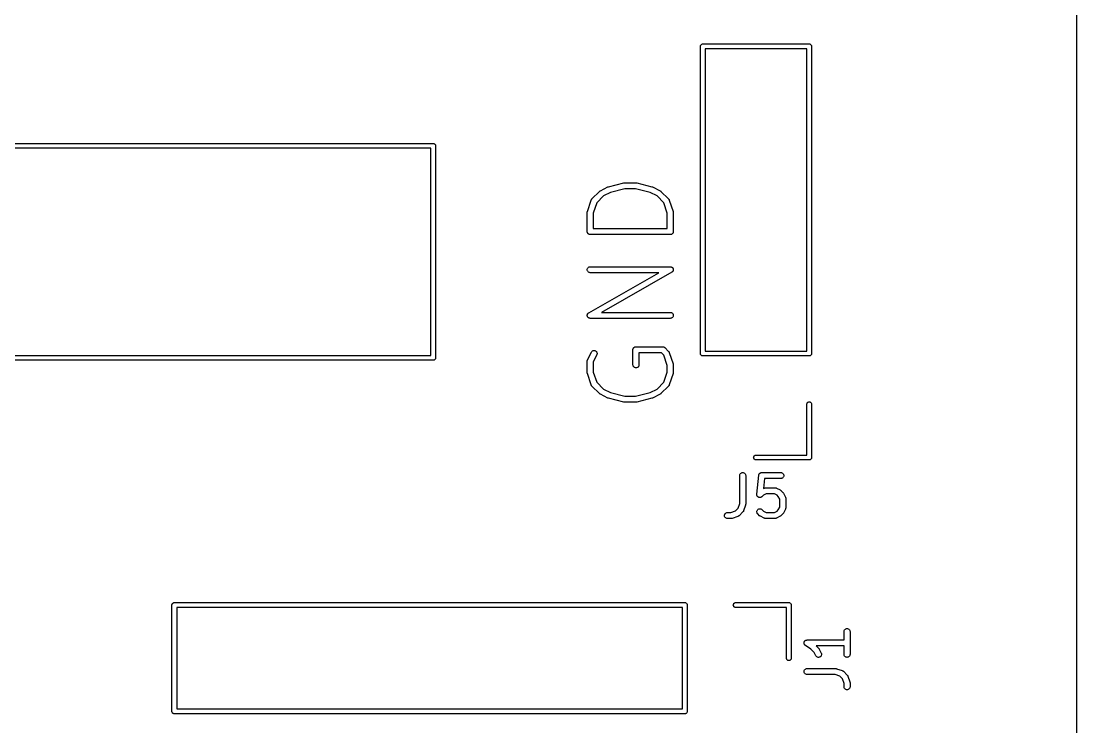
# Model space of a CAD drawing. Extents: x 81 to 160, y -176 to -60.
# Drawn here: x 120.57 to 146.96, y -160.47 to -142.82 of the extents above; entities that cross this region are included whole.
import ezdxf

# ---------------------------------------------------------------- set-up
doc = ezdxf.new("R2010")
doc.units = 0
doc.header["$MEASUREMENT"] = 0
doc.layers.add('BLACK', color=7, linetype='CONTINUOUS')

msp = doc.modelspace()

# ---------------------------------------------------------------- linework, layer by layer
at = {"layer": 'BLACK', "linetype": 'CONTINUOUS'}
for p, q in [((146.957, -175.472), (146.957, -73.9985)), ((137.548, -143.45), (137.549, -143.438)), ((137.548, -143.453), (137.548, -143.45)), ((137.548, -151.127), (137.548, -143.453)), ((137.549, -143.438), (137.552, -143.427)), ((137.552, -143.427), (137.558, -143.417)), ((137.558, -143.417), (137.565, -143.407)), ((137.565, -143.407), (137.575, -143.4)), ((137.575, -143.4), (137.585, -143.394)), ((137.585, -143.394), (137.596, -143.391)), ((137.596, -143.391), (137.605, -143.39)), ((137.605, -143.39), (137.605, -143.39)), ((137.605, -143.39), (137.608, -143.39)), ((137.608, -143.39), (137.611, -143.39)), ((137.611, -143.39), (140.265, -143.39)), ((137.668, -143.51), (137.668, -151.07)), ((140.208, -143.51), (137.668, -143.51)), ((140.208, -151.07), (140.208, -143.51)), ((140.265, -143.39), (140.268, -143.39)), ((140.268, -143.39), (140.271, -143.39)), ((140.271, -143.39), (140.28, -143.391)), ((140.28, -143.391), (140.291, -143.394)), ((140.291, -143.394), (140.301, -143.4)), ((140.301, -143.4), (140.311, -143.407)), ((140.311, -143.407), (140.318, -143.417)), ((140.318, -143.417), (140.324, -143.427)), ((140.324, -143.427), (140.327, -143.438)), ((140.327, -143.438), (140.328, -143.45)), ((140.328, -143.45), (140.328, -143.453)), ((140.328, -143.453), (140.328, -151.127)), ((110.433, -145.88), (130.867, -145.88)), ((130.867, -145.88), (130.87, -145.88)), ((130.87, -145.88), (130.873, -145.88)), ((130.873, -145.88), (130.882, -145.881)), ((130.882, -145.881), (130.893, -145.884)), ((130.893, -145.884), (130.903, -145.89)), ((130.903, -145.89), (130.913, -145.897)), ((130.913, -145.897), (130.92, -145.907)), ((130.92, -145.907), (130.926, -145.917)), ((130.81, -146), (110.49, -146)), ((130.81, -151.18), (130.81, -146)), ((130.926, -145.917), (130.929, -145.928)), ((130.929, -145.928), (130.93, -145.94)), ((130.93, -145.94), (130.93, -145.943)), ((130.93, -145.943), (130.93, -151.237)), ((135.047, -147.063), (135.237, -146.967)), ((135.237, -146.967), (135.238, -146.967)), ((135.238, -146.967), (135.239, -146.967)), ((135.239, -146.967), (135.246, -146.964)), ((135.239, -146.967), (135.239, -146.967)), ((135.246, -146.964), (135.252, -146.962)), ((135.252, -146.962), (135.252, -146.962)), ((135.252, -146.962), (135.253, -146.962)), ((135.253, -146.962), (135.634, -146.867)), ((135.634, -146.867), (135.635, -146.866)), ((135.635, -146.866), (135.636, -146.866)), ((135.636, -146.866), (135.637, -146.866)), ((135.637, -146.866), (135.643, -146.865)), ((135.643, -146.865), (135.649, -146.864)), ((135.649, -146.864), (135.651, -146.864)), ((135.651, -146.864), (135.652, -146.864)), ((135.652, -146.864), (135.938, -146.864)), ((135.938, -146.864), (135.939, -146.864)), ((135.939, -146.864), (135.94, -146.864)), ((135.94, -146.864), (135.941, -146.864)), ((135.941, -146.864), (135.947, -146.865)), ((135.947, -146.865), (135.953, -146.866)), ((135.953, -146.866), (135.954, -146.866)), ((135.954, -146.866), (135.956, -146.867)), ((135.956, -146.867), (136.337, -146.962)), ((136.337, -146.962), (136.338, -146.962)), ((136.338, -146.962), (136.338, -146.962)), ((136.338, -146.962), (136.338, -146.962)), ((136.338, -146.962), (136.345, -146.965)), ((136.345, -146.965), (136.351, -146.967)), ((136.351, -146.967), (136.352, -146.967)), ((136.352, -146.967), (136.352, -146.967)), ((136.352, -146.967), (136.543, -147.063)), ((134.837, -147.267), (135.027, -147.077)), ((135.125, -147.191), (134.956, -147.361)), ((135.027, -147.077), (135.028, -147.076)), ((135.028, -147.076), (135.031, -147.073)), ((135.031, -147.073), (135.035, -147.071)), ((135.035, -147.071), (135.037, -147.069)), ((135.037, -147.069), (135.04, -147.067)), ((135.04, -147.067), (135.043, -147.065)), ((135.043, -147.065), (135.047, -147.063)), ((135.297, -147.105), (135.125, -147.191)), ((135.661, -147.014), (135.297, -147.105)), ((135.928, -147.014), (135.661, -147.014)), ((136.292, -147.105), (135.928, -147.014)), ((136.465, -147.191), (136.292, -147.105)), ((136.634, -147.361), (136.465, -147.191)), ((136.543, -147.063), (136.544, -147.063)), ((136.544, -147.063), (136.547, -147.065)), ((136.547, -147.065), (136.551, -147.067)), ((136.551, -147.067), (136.553, -147.069)), ((136.553, -147.069), (136.556, -147.071)), ((136.556, -147.071), (136.559, -147.074)), ((136.559, -147.074), (136.562, -147.077)), ((136.562, -147.077), (136.753, -147.267)), ((134.724, -147.582), (134.819, -147.297)), ((134.819, -147.296), (134.82, -147.294)), ((134.819, -147.297), (134.819, -147.296)), ((134.82, -147.294), (134.821, -147.291)), ((134.821, -147.291), (134.823, -147.287)), ((134.823, -147.287), (134.825, -147.282)), ((134.825, -147.282), (134.827, -147.281)), ((134.827, -147.281), (134.828, -147.279)), ((134.828, -147.279), (134.831, -147.275)), ((134.831, -147.275), (134.834, -147.27)), ((134.834, -147.27), (134.836, -147.269)), ((134.836, -147.269), (134.837, -147.267)), ((134.956, -147.361), (134.87, -147.618)), ((136.72, -147.618), (136.634, -147.361)), ((136.753, -147.267), (136.753, -147.268)), ((136.753, -147.268), (136.755, -147.27)), ((136.755, -147.27), (136.756, -147.271)), ((136.756, -147.271), (136.759, -147.275)), ((136.759, -147.275), (136.762, -147.279)), ((136.762, -147.279), (136.763, -147.281)), ((136.763, -147.281), (136.765, -147.283)), ((136.765, -147.283), (136.767, -147.288)), ((136.767, -147.288), (136.769, -147.292)), ((136.769, -147.292), (136.77, -147.295)), ((136.77, -147.295), (136.771, -147.297)), ((136.771, -147.297), (136.866, -147.582)), ((134.72, -147.597), (134.721, -147.594)), ((134.72, -147.601), (134.72, -147.597)), ((134.72, -147.605), (134.72, -147.601)), ((134.72, -147.606), (134.72, -147.605)), ((134.72, -148.082), (134.72, -147.606)), ((134.721, -147.59), (134.723, -147.586)), ((134.721, -147.594), (134.721, -147.59)), ((134.723, -147.586), (134.724, -147.582)), ((134.87, -147.618), (134.87, -148.007)), ((136.72, -148.007), (136.72, -147.618)), ((136.866, -147.582), (136.866, -147.583)), ((136.866, -147.583), (136.867, -147.587)), ((136.867, -147.587), (136.868, -147.591)), ((136.868, -147.591), (136.869, -147.595)), ((136.869, -147.595), (136.869, -147.598)), ((136.869, -147.598), (136.869, -147.602)), ((136.869, -147.602), (136.87, -147.606)), ((136.87, -147.606), (136.87, -148.082)), ((134.87, -148.007), (136.72, -148.007)), ((134.72, -148.089), (134.72, -148.082)), ((134.721, -148.096), (134.72, -148.089)), ((134.721, -148.097), (134.721, -148.096)), ((134.721, -148.096), (134.721, -148.096)), ((134.723, -148.104), (134.721, -148.097)), ((134.725, -148.11), (134.723, -148.104)), ((134.725, -148.111), (134.725, -148.11)), ((134.729, -148.117), (134.725, -148.111)), ((134.725, -148.111), (134.725, -148.111)), ((134.732, -148.123), (134.729, -148.117)), ((134.732, -148.124), (134.732, -148.123)), ((134.732, -148.123), (134.732, -148.123)), ((134.737, -148.129), (134.732, -148.124)), ((134.741, -148.135), (134.737, -148.129)), ((134.742, -148.135), (134.741, -148.135)), ((134.741, -148.135), (134.741, -148.135)), ((134.747, -148.14), (134.742, -148.135)), ((134.752, -148.144), (134.747, -148.14)), ((134.753, -148.144), (134.752, -148.144)), ((134.759, -148.148), (134.753, -148.144)), ((134.753, -148.144), (134.753, -148.144)), ((134.765, -148.151), (134.759, -148.148)), ((134.766, -148.151), (134.765, -148.151)), ((134.765, -148.151), (134.765, -148.151)), ((134.772, -148.153), (134.766, -148.151)), ((134.779, -148.156), (134.772, -148.153)), ((134.78, -148.156), (134.779, -148.156)), ((134.779, -148.156), (134.779, -148.156)), ((134.787, -148.156), (134.78, -148.156)), ((134.794, -148.157), (134.787, -148.156)), ((134.795, -148.157), (134.794, -148.157)), ((134.794, -148.157), (134.794, -148.157)), ((134.794, -148.157), (134.794, -148.157)), ((134.794, -148.157), (134.794, -148.157)), ((136.795, -148.157), (134.795, -148.157)), ((136.802, -148.157), (136.795, -148.157)), ((136.809, -148.156), (136.802, -148.157)), ((136.816, -148.154), (136.809, -148.156)), ((136.809, -148.156), (136.809, -148.156)), ((136.809, -148.156), (136.809, -148.156)), ((136.823, -148.152), (136.816, -148.154)), ((136.83, -148.148), (136.823, -148.152)), ((136.823, -148.152), (136.823, -148.152)), ((136.823, -148.152), (136.823, -148.152)), ((136.836, -148.145), (136.83, -148.148)), ((136.842, -148.14), (136.836, -148.145)), ((136.836, -148.145), (136.836, -148.145)), ((136.836, -148.145), (136.836, -148.145)), ((136.847, -148.136), (136.842, -148.14)), ((136.848, -148.135), (136.847, -148.136)), ((136.847, -148.136), (136.847, -148.136)), ((136.852, -148.13), (136.848, -148.135)), ((136.857, -148.125), (136.852, -148.13)), ((136.86, -148.118), (136.857, -148.124)), ((136.857, -148.124), (136.857, -148.124)), ((136.857, -148.124), (136.857, -148.125)), ((136.864, -148.112), (136.86, -148.118)), ((136.866, -148.104), (136.864, -148.111)), ((136.864, -148.111), (136.864, -148.111)), ((136.864, -148.111), (136.864, -148.112)), ((136.868, -148.098), (136.866, -148.104)), ((136.869, -148.09), (136.868, -148.097)), ((136.868, -148.097), (136.868, -148.098)), ((136.868, -148.098), (136.868, -148.098)), ((136.87, -148.083), (136.869, -148.09)), ((136.87, -148.082), (136.87, -148.083)), ((136.87, -148.083), (136.87, -148.083)), ((136.87, -148.083), (136.87, -148.083)), ((136.87, -148.083), (136.87, -148.083)), ((134.72, -149.034), (134.721, -149.019)), ((134.721, -149.049), (134.72, -149.034)), ((134.721, -149.019), (134.726, -149.006)), ((134.725, -149.063), (134.721, -149.049)), ((134.732, -149.076), (134.725, -149.063)), ((134.726, -149.006), (134.733, -148.993)), ((134.741, -149.087), (134.732, -149.076)), ((134.733, -148.993), (134.742, -148.981)), ((134.742, -148.981), (134.753, -148.972)), ((134.753, -148.972), (134.766, -148.965)), ((134.766, -148.965), (134.78, -148.961)), ((134.78, -148.961), (134.795, -148.96)), ((134.795, -148.96), (136.795, -148.96)), ((136.795, -148.96), (136.796, -148.96)), ((136.796, -148.96), (136.798, -148.96)), ((136.798, -148.96), (136.801, -148.96)), ((136.801, -148.96), (136.806, -148.961)), ((136.806, -148.961), (136.81, -148.961)), ((136.81, -148.961), (136.813, -148.962)), ((136.813, -148.962), (136.815, -148.962)), ((136.815, -148.962), (136.82, -148.964)), ((136.82, -148.964), (136.824, -148.966)), ((136.824, -148.966), (136.827, -148.967)), ((136.827, -148.967), (136.829, -148.968)), ((136.829, -148.968), (136.833, -148.97)), ((136.833, -148.97), (136.837, -148.973)), ((136.837, -148.973), (136.839, -148.974)), ((136.839, -148.974), (136.841, -148.976)), ((136.841, -148.976), (136.845, -148.979)), ((136.845, -148.979), (136.848, -148.982)), ((136.848, -148.982), (136.85, -148.984)), ((136.85, -148.984), (136.852, -148.986)), ((136.854, -149.081), (136.851, -149.084)), ((136.852, -148.986), (136.855, -148.99)), ((136.855, -149.078), (136.854, -149.081)), ((136.855, -148.99), (136.858, -148.994)), ((136.857, -149.077), (136.855, -149.078)), ((136.859, -149.072), (136.857, -149.077)), ((136.858, -148.994), (136.859, -148.996)), ((136.859, -148.996), (136.86, -148.998)), ((136.862, -149.068), (136.859, -149.072)), ((136.86, -148.998), (136.862, -149.002)), ((136.862, -149.002), (136.864, -149.006)), ((136.863, -149.066), (136.862, -149.068)), ((136.864, -149.064), (136.863, -149.066)), ((136.864, -149.006), (136.865, -149.009)), ((136.865, -149.059), (136.864, -149.064)), ((136.865, -149.009), (136.866, -149.011)), ((136.867, -149.055), (136.865, -149.059)), ((136.866, -149.011), (136.867, -149.016)), ((136.867, -149.016), (136.868, -149.021)), ((136.868, -149.05), (136.867, -149.052)), ((136.867, -149.052), (136.867, -149.055)), ((136.868, -149.021), (136.869, -149.023)), ((136.869, -149.045), (136.868, -149.05)), ((136.869, -149.023), (136.869, -149.026)), ((136.869, -149.026), (136.869, -149.03)), ((136.869, -149.03), (136.87, -149.035)), ((136.87, -149.035), (136.869, -149.038)), ((136.869, -149.038), (136.87, -149.04)), ((136.87, -149.04), (136.869, -149.045)), ((134.752, -149.096), (134.741, -149.087)), ((134.765, -149.104), (134.752, -149.096)), ((134.758, -150.112), (136.512, -149.11)), ((134.779, -149.108), (134.765, -149.104)), ((134.794, -149.11), (134.779, -149.108)), ((134.795, -149.11), (134.794, -149.11)), ((136.512, -149.11), (134.795, -149.11)), ((136.832, -149.1), (135.077, -150.102)), ((136.834, -149.098), (136.832, -149.1)), ((136.836, -149.097), (136.834, -149.098)), ((136.84, -149.094), (136.836, -149.097)), ((136.844, -149.091), (136.84, -149.094)), ((136.846, -149.089), (136.844, -149.091)), ((136.848, -149.088), (136.846, -149.089)), ((136.851, -149.084), (136.848, -149.088)), ((134.73, -150.14), (134.733, -150.135)), ((134.733, -150.135), (134.734, -150.134)), ((134.734, -150.134), (134.736, -150.131)), ((134.736, -150.131), (134.739, -150.128)), ((134.739, -150.128), (134.742, -150.124)), ((134.742, -150.124), (134.744, -150.123)), ((134.744, -150.123), (134.746, -150.121)), ((134.746, -150.121), (134.75, -150.118)), ((134.75, -150.118), (134.753, -150.115)), ((134.753, -150.115), (134.755, -150.114)), ((134.755, -150.114), (134.758, -150.112)), ((135.077, -150.102), (136.795, -150.102)), ((136.795, -150.102), (136.796, -150.102)), ((136.796, -150.102), (136.81, -150.104)), ((136.81, -150.104), (136.824, -150.108)), ((136.824, -150.108), (136.837, -150.116)), ((136.837, -150.116), (136.848, -150.125)), ((136.848, -150.125), (136.858, -150.136)), ((136.858, -150.136), (136.864, -150.149)), ((134.72, -150.172), (134.721, -150.167)), ((134.72, -150.174), (134.72, -150.172)), ((134.72, -150.177), (134.72, -150.174)), ((134.72, -150.182), (134.72, -150.177)), ((134.72, -150.186), (134.72, -150.182)), ((134.721, -150.189), (134.72, -150.186)), ((134.721, -150.162), (134.722, -150.16)), ((134.721, -150.167), (134.721, -150.162)), ((134.721, -150.191), (134.721, -150.189)), ((134.722, -150.196), (134.721, -150.191)), ((134.722, -150.157), (134.724, -150.153)), ((134.722, -150.16), (134.722, -150.157)), ((134.723, -150.201), (134.722, -150.196)), ((134.725, -150.203), (134.723, -150.201)), ((134.724, -150.153), (134.726, -150.148)), ((134.725, -150.206), (134.725, -150.203)), ((134.727, -150.21), (134.725, -150.206)), ((134.726, -150.148), (134.727, -150.146)), ((134.727, -150.146), (134.728, -150.144)), ((134.729, -150.214), (134.727, -150.21)), ((134.728, -150.144), (134.73, -150.14)), ((134.731, -150.216), (134.729, -150.214)), ((134.732, -150.218), (134.731, -150.216)), ((134.735, -150.222), (134.732, -150.218)), ((134.738, -150.226), (134.735, -150.222)), ((134.74, -150.228), (134.738, -150.226)), ((134.741, -150.23), (134.74, -150.228)), ((134.745, -150.233), (134.741, -150.23)), ((134.748, -150.236), (134.745, -150.233)), ((134.75, -150.238), (134.748, -150.236)), ((134.752, -150.239), (134.75, -150.238)), ((134.757, -150.242), (134.752, -150.239)), ((134.761, -150.244), (134.757, -150.242)), ((134.763, -150.245), (134.761, -150.244)), ((134.765, -150.246), (134.763, -150.245)), ((134.77, -150.248), (134.765, -150.246)), ((134.774, -150.25), (134.77, -150.248)), ((134.777, -150.25), (134.774, -150.25)), ((134.779, -150.251), (134.777, -150.25)), ((134.784, -150.251), (134.779, -150.251)), ((134.789, -150.252), (134.784, -150.251)), ((134.791, -150.252), (134.789, -150.252)), ((134.794, -150.252), (134.791, -150.252)), ((134.795, -150.252), (134.794, -150.252)), ((136.795, -150.252), (134.795, -150.252)), ((136.809, -150.251), (136.795, -150.252)), ((136.823, -150.247), (136.809, -150.251)), ((136.836, -150.24), (136.823, -150.247)), ((136.848, -150.231), (136.836, -150.24)), ((136.857, -150.219), (136.848, -150.231)), ((136.864, -150.206), (136.857, -150.219)), ((136.864, -150.149), (136.868, -150.163)), ((136.868, -150.193), (136.864, -150.206)), ((136.868, -150.163), (136.87, -150.178)), ((136.87, -150.178), (136.868, -150.193)), ((110.49, -151.18), (130.81, -151.18)), ((134.728, -151.287), (134.823, -151.096)), ((134.823, -151.095), (134.831, -151.083)), ((134.823, -151.096), (134.823, -151.095)), ((134.831, -151.083), (134.842, -151.073)), ((134.842, -151.073), (134.854, -151.064)), ((134.854, -151.064), (134.867, -151.058)), ((134.867, -151.058), (134.881, -151.055)), ((134.957, -151.163), (134.87, -151.338)), ((134.881, -151.055), (134.896, -151.055)), ((134.896, -151.055), (134.91, -151.058)), ((134.91, -151.058), (134.924, -151.063)), ((134.924, -151.063), (134.936, -151.071)), ((134.936, -151.071), (134.947, -151.081)), ((134.947, -151.081), (134.955, -151.093)), ((134.955, -151.093), (134.961, -151.106)), ((134.962, -151.15), (134.957, -151.163)), ((134.961, -151.106), (134.964, -151.121)), ((134.965, -151.135), (134.962, -151.15)), ((134.964, -151.121), (134.965, -151.135)), ((135.863, -151.026), (135.864, -151.019)), ((135.863, -151.034), (135.863, -151.026)), ((135.863, -151.035), (135.863, -151.034)), ((135.863, -151.034), (135.863, -151.034)), ((135.863, -151.034), (135.863, -151.034)), ((135.863, -151.034), (135.863, -151.034)), ((135.863, -151.416), (135.863, -151.035)), ((135.864, -151.019), (135.866, -151.012)), ((135.864, -151.019), (135.864, -151.019)), ((135.864, -151.019), (135.864, -151.019)), ((135.866, -151.012), (135.868, -151.006)), ((135.868, -151.006), (135.869, -151.005)), ((135.869, -151.005), (135.872, -150.999)), ((135.869, -151.005), (135.869, -151.005)), ((135.872, -150.999), (135.875, -150.993)), ((135.875, -150.993), (135.876, -150.992)), ((135.876, -150.992), (135.88, -150.987)), ((135.876, -150.992), (135.876, -150.992)), ((135.88, -150.987), (135.885, -150.981)), ((135.885, -150.981), (135.891, -150.977)), ((135.885, -150.981), (135.885, -150.981)), ((135.885, -150.981), (135.885, -150.981)), ((135.891, -150.977), (135.896, -150.972)), ((135.896, -150.972), (135.896, -150.972)), ((135.896, -150.972), (135.897, -150.972)), ((135.897, -150.972), (135.903, -150.969)), ((135.903, -150.969), (135.909, -150.965)), ((135.909, -150.965), (135.909, -150.965)), ((135.909, -150.965), (135.91, -150.965)), ((135.91, -150.965), (135.916, -150.963)), ((135.916, -150.963), (135.923, -150.961)), ((135.923, -150.961), (135.923, -150.961)), ((135.923, -150.961), (135.924, -150.961)), ((135.924, -150.961), (135.931, -150.96)), ((135.931, -150.96), (135.938, -150.96)), ((135.938, -150.96), (136.604, -150.96)), ((136.573, -151.11), (136.013, -151.11)), ((136.013, -151.11), (136.013, -151.416)), ((136.634, -151.17), (136.573, -151.11)), ((136.604, -150.96), (136.605, -150.96)), ((136.605, -150.96), (136.605, -150.96)), ((136.605, -150.96), (136.605, -150.96)), ((136.605, -150.96), (136.605, -150.96)), ((136.605, -150.96), (136.612, -150.96)), ((136.612, -150.96), (136.619, -150.961)), ((136.619, -150.961), (136.619, -150.961)), ((136.619, -150.961), (136.62, -150.961)), ((136.62, -150.961), (136.626, -150.963)), ((136.626, -150.963), (136.633, -150.965)), ((136.633, -150.965), (136.633, -150.966)), ((136.633, -150.966), (136.634, -150.966)), ((136.634, -150.966), (136.64, -150.969)), ((136.72, -151.428), (136.634, -151.17)), ((136.64, -150.969), (136.646, -150.972)), ((136.646, -150.972), (136.646, -150.972)), ((136.646, -150.972), (136.647, -150.973)), ((136.647, -150.973), (136.652, -150.977)), ((136.652, -150.977), (136.657, -150.982)), ((136.657, -150.982), (136.753, -151.077)), ((136.753, -151.077), (136.753, -151.078)), ((136.753, -151.078), (136.755, -151.079)), ((136.755, -151.079), (136.756, -151.081)), ((136.756, -151.081), (136.759, -151.085)), ((136.759, -151.085), (136.762, -151.089)), ((136.762, -151.089), (136.763, -151.091)), ((136.763, -151.091), (136.765, -151.093)), ((136.765, -151.093), (136.767, -151.097)), ((136.767, -151.097), (136.769, -151.102)), ((136.769, -151.102), (136.77, -151.104)), ((136.77, -151.104), (136.771, -151.106)), ((136.771, -151.106), (136.866, -151.392)), ((137.548, -151.13), (137.548, -151.127)), ((137.549, -151.142), (137.548, -151.13)), ((137.552, -151.153), (137.549, -151.142)), ((137.553, -151.154), (137.552, -151.153)), ((137.558, -151.163), (137.553, -151.154)), ((137.565, -151.173), (137.558, -151.163)), ((137.575, -151.18), (137.565, -151.173)), ((137.585, -151.186), (137.575, -151.18)), ((137.596, -151.189), (137.585, -151.186)), ((137.608, -151.19), (137.596, -151.189)), ((137.611, -151.19), (137.608, -151.19)), ((140.265, -151.19), (137.611, -151.19)), ((137.668, -151.07), (140.208, -151.07)), ((140.268, -151.19), (140.265, -151.19)), ((140.271, -151.19), (140.268, -151.19)), ((140.28, -151.189), (140.271, -151.19)), ((140.271, -151.19), (140.271, -151.19)), ((140.291, -151.186), (140.28, -151.189)), ((140.301, -151.18), (140.291, -151.186)), ((140.311, -151.173), (140.301, -151.18)), ((140.318, -151.163), (140.311, -151.173)), ((140.324, -151.153), (140.318, -151.163)), ((140.327, -151.142), (140.324, -151.153)), ((140.328, -151.13), (140.327, -151.142)), ((140.328, -151.127), (140.328, -151.13)), ((130.867, -151.3), (110.433, -151.3)), ((130.87, -151.3), (130.867, -151.3)), ((130.873, -151.3), (130.87, -151.3)), ((130.882, -151.299), (130.873, -151.3)), ((130.873, -151.3), (130.873, -151.3)), ((130.893, -151.296), (130.882, -151.299)), ((130.903, -151.29), (130.893, -151.296)), ((130.913, -151.283), (130.903, -151.29)), ((130.92, -151.273), (130.913, -151.283)), ((130.926, -151.263), (130.92, -151.273)), ((130.929, -151.252), (130.926, -151.263)), ((130.93, -151.247), (130.929, -151.252)), ((130.93, -151.237), (130.93, -151.24)), ((130.93, -151.24), (130.93, -151.243)), ((130.93, -151.243), (130.93, -151.243)), ((130.93, -151.243), (130.93, -151.247)), ((134.72, -151.315), (134.721, -151.31)), ((134.72, -151.317), (134.72, -151.315)), ((134.72, -151.319), (134.72, -151.317)), ((134.72, -151.32), (134.72, -151.319)), ((134.72, -151.606), (134.72, -151.32)), ((134.721, -151.305), (134.722, -151.303)), ((134.721, -151.31), (134.721, -151.305)), ((134.722, -151.3), (134.724, -151.296)), ((134.722, -151.303), (134.722, -151.3)), ((134.724, -151.296), (134.726, -151.291)), ((134.726, -151.291), (134.727, -151.289)), ((134.727, -151.289), (134.728, -151.287)), ((134.87, -151.338), (134.87, -151.594)), ((135.864, -151.43), (135.863, -151.416)), ((135.868, -151.444), (135.864, -151.43)), ((135.875, -151.457), (135.868, -151.444)), ((135.884, -151.468), (135.875, -151.457)), ((136.007, -151.445), (136, -151.458)), ((136.011, -151.431), (136.007, -151.445)), ((136.013, -151.417), (136.011, -151.431)), ((136.013, -151.416), (136.013, -151.417)), ((136.72, -151.594), (136.72, -151.428)), ((136.866, -151.392), (136.866, -151.393)), ((136.866, -151.393), (136.867, -151.397)), ((136.867, -151.397), (136.868, -151.401)), ((136.868, -151.401), (136.869, -151.404)), ((136.869, -151.404), (136.869, -151.407)), ((136.869, -151.407), (136.869, -151.411)), ((136.869, -151.411), (136.87, -151.416)), ((136.87, -151.416), (136.87, -151.606)), ((134.72, -151.61), (134.72, -151.606)), ((134.72, -151.614), (134.72, -151.61)), ((134.721, -151.617), (134.72, -151.614)), ((134.721, -151.621), (134.721, -151.617)), ((134.722, -151.625), (134.721, -151.621)), ((134.723, -151.629), (134.722, -151.625)), ((134.724, -151.63), (134.723, -151.629)), ((134.819, -151.915), (134.724, -151.63)), ((134.87, -151.594), (134.956, -151.851)), ((135.896, -151.478), (135.884, -151.468)), ((135.909, -151.485), (135.896, -151.478)), ((135.923, -151.489), (135.909, -151.485)), ((135.937, -151.491), (135.923, -151.489)), ((135.952, -151.489), (135.937, -151.491)), ((135.966, -151.485), (135.952, -151.489)), ((135.979, -151.478), (135.966, -151.485)), ((135.99, -151.469), (135.979, -151.478)), ((136, -151.458), (135.99, -151.469)), ((136.634, -151.851), (136.72, -151.594)), ((136.866, -151.63), (136.771, -151.915)), ((136.867, -151.626), (136.866, -151.63)), ((136.868, -151.622), (136.867, -151.626)), ((136.869, -151.615), (136.868, -151.618)), ((136.868, -151.618), (136.868, -151.622)), ((136.87, -151.607), (136.869, -151.611)), ((136.869, -151.611), (136.869, -151.615)), ((136.87, -151.606), (136.87, -151.607)), ((134.82, -151.917), (134.819, -151.915)), ((134.82, -151.92), (134.82, -151.917)), ((134.823, -151.924), (134.82, -151.92)), ((134.825, -151.929), (134.823, -151.924)), ((134.826, -151.931), (134.825, -151.929)), ((134.827, -151.933), (134.826, -151.931)), ((134.83, -151.937), (134.827, -151.933)), ((134.833, -151.941), (134.83, -151.937)), ((134.835, -151.942), (134.833, -151.941)), ((134.836, -151.944), (134.835, -151.942)), ((134.837, -151.945), (134.836, -151.944)), ((135.027, -152.135), (134.837, -151.945)), ((134.956, -151.851), (135.125, -152.021)), ((136.465, -152.021), (136.634, -151.851)), ((136.753, -151.945), (136.562, -152.135)), ((136.754, -151.943), (136.753, -151.945)), ((136.756, -151.942), (136.754, -151.943)), ((136.759, -151.937), (136.756, -151.942)), ((136.762, -151.933), (136.759, -151.937)), ((136.763, -151.931), (136.762, -151.933)), ((136.764, -151.93), (136.763, -151.931)), ((136.766, -151.925), (136.764, -151.93)), ((136.769, -151.921), (136.766, -151.925)), ((136.77, -151.916), (136.769, -151.918)), ((136.769, -151.918), (136.769, -151.921)), ((136.771, -151.915), (136.77, -151.916)), ((135.031, -152.138), (135.027, -152.135)), ((135.034, -152.141), (135.031, -152.138)), ((135.036, -152.143), (135.034, -152.141)), ((135.039, -152.145), (135.036, -152.143)), ((135.042, -152.147), (135.039, -152.145)), ((135.046, -152.149), (135.042, -152.147)), ((135.047, -152.149), (135.046, -152.149)), ((135.237, -152.245), (135.047, -152.149)), ((135.125, -152.021), (135.297, -152.107)), ((135.238, -152.245), (135.237, -152.245)), ((135.245, -152.247), (135.238, -152.245)), ((135.238, -152.245), (135.238, -152.245)), ((135.251, -152.25), (135.245, -152.247)), ((135.297, -152.107), (135.661, -152.198)), ((135.661, -152.198), (135.928, -152.198)), ((135.928, -152.198), (136.292, -152.107)), ((136.292, -152.107), (136.465, -152.021)), ((136.344, -152.248), (136.337, -152.25)), ((136.351, -152.245), (136.344, -152.248)), ((136.352, -152.245), (136.351, -152.245)), ((136.351, -152.245), (136.351, -152.245)), ((136.351, -152.245), (136.351, -152.245)), ((136.543, -152.149), (136.352, -152.245)), ((136.546, -152.147), (136.543, -152.149)), ((136.55, -152.145), (136.546, -152.147)), ((136.552, -152.143), (136.55, -152.145)), ((136.555, -152.141), (136.552, -152.143)), ((136.558, -152.139), (136.555, -152.141)), ((136.561, -152.136), (136.558, -152.139)), ((136.562, -152.135), (136.561, -152.136)), ((135.252, -152.25), (135.251, -152.25)), ((135.251, -152.25), (135.251, -152.25)), ((135.253, -152.25), (135.252, -152.25)), ((135.634, -152.345), (135.253, -152.25)), ((135.635, -152.346), (135.634, -152.345)), ((135.636, -152.346), (135.635, -152.346)), ((135.642, -152.347), (135.636, -152.346)), ((135.648, -152.348), (135.642, -152.347)), ((135.65, -152.348), (135.648, -152.348)), ((135.651, -152.348), (135.65, -152.348)), ((135.652, -152.348), (135.651, -152.348)), ((135.938, -152.348), (135.652, -152.348)), ((135.939, -152.348), (135.938, -152.348)), ((135.94, -152.348), (135.939, -152.348)), ((135.946, -152.347), (135.94, -152.348)), ((135.952, -152.346), (135.946, -152.347)), ((135.953, -152.346), (135.952, -152.346)), ((135.955, -152.346), (135.953, -152.346)), ((135.956, -152.345), (135.955, -152.346)), ((136.337, -152.25), (135.956, -152.345)), ((136.337, -152.25), (136.337, -152.25)), ((136.337, -152.25), (136.337, -152.25)), ((140.208, -152.397), (140.209, -152.388)), ((140.208, -153.67), (140.208, -152.397)), ((140.209, -152.388), (140.212, -152.377)), ((140.212, -152.377), (140.218, -152.367)), ((140.218, -152.367), (140.225, -152.357)), ((140.225, -152.357), (140.235, -152.35)), ((140.235, -152.35), (140.245, -152.344)), ((140.245, -152.344), (140.256, -152.341)), ((140.256, -152.341), (140.268, -152.34)), ((140.268, -152.34), (140.28, -152.341)), ((140.28, -152.341), (140.291, -152.344)), ((140.291, -152.344), (140.301, -152.35)), ((140.301, -152.35), (140.311, -152.357)), ((140.311, -152.357), (140.318, -152.367)), ((140.318, -152.367), (140.324, -152.377)), ((140.324, -152.377), (140.327, -152.388)), ((140.327, -152.388), (140.328, -152.397)), ((140.328, -152.397), (140.328, -153.727)), ((138.878, -153.73), (138.879, -153.718)), ((138.879, -153.742), (138.878, -153.73)), ((138.879, -153.718), (138.882, -153.707)), ((138.882, -153.753), (138.879, -153.742)), ((138.882, -153.707), (138.888, -153.697)), ((138.888, -153.763), (138.882, -153.753)), ((138.888, -153.697), (138.895, -153.687)), ((138.895, -153.773), (138.888, -153.763)), ((138.895, -153.687), (138.905, -153.68)), ((138.905, -153.78), (138.895, -153.773)), ((138.905, -153.68), (138.915, -153.674)), ((138.915, -153.786), (138.905, -153.78)), ((138.915, -153.674), (138.926, -153.671)), ((138.926, -153.789), (138.915, -153.786)), ((138.926, -153.671), (138.935, -153.67)), ((138.935, -153.79), (138.926, -153.789)), ((138.935, -153.67), (140.208, -153.67)), ((140.265, -153.79), (138.935, -153.79)), ((140.268, -153.79), (140.265, -153.79)), ((140.28, -153.789), (140.268, -153.79)), ((140.291, -153.786), (140.28, -153.789)), ((140.301, -153.78), (140.291, -153.786)), ((140.311, -153.773), (140.301, -153.78)), ((140.318, -153.763), (140.311, -153.773)), ((140.324, -153.753), (140.318, -153.763)), ((140.327, -153.742), (140.324, -153.753)), ((140.328, -153.733), (140.327, -153.742)), ((140.328, -153.727), (140.328, -153.73)), ((140.328, -153.73), (140.328, -153.733)), ((138.53, -154.181), (138.531, -154.167)), ((138.53, -154.182), (138.53, -154.181)), ((138.53, -154.884), (138.53, -154.182)), ((138.531, -154.167), (138.536, -154.153)), ((138.536, -154.153), (138.543, -154.14)), ((138.543, -154.14), (138.552, -154.129)), ((138.552, -154.129), (138.564, -154.12)), ((138.564, -154.12), (138.577, -154.113)), ((138.577, -154.113), (138.591, -154.109)), ((138.591, -154.109), (138.605, -154.107)), ((138.605, -154.107), (138.62, -154.109)), ((138.62, -154.109), (138.634, -154.113)), ((138.634, -154.113), (138.647, -154.12)), ((138.647, -154.12), (138.658, -154.13)), ((138.658, -154.13), (138.667, -154.141)), ((138.667, -154.141), (138.674, -154.154)), ((138.674, -154.154), (138.678, -154.168)), ((138.678, -154.168), (138.68, -154.182)), ((138.68, -154.182), (138.68, -154.897)), ((138.959, -154.651), (139.006, -154.175)), ((139.006, -154.174), (139.007, -154.171)), ((139.006, -154.175), (139.006, -154.174)), ((139.007, -154.167), (139.009, -154.163)), ((139.007, -154.171), (139.007, -154.167)), ((139.009, -154.16), (139.011, -154.157)), ((139.009, -154.163), (139.009, -154.16)), ((139.011, -154.157), (139.012, -154.153)), ((139.012, -154.153), (139.014, -154.15)), ((139.014, -154.15), (139.015, -154.146)), ((139.015, -154.146), (139.017, -154.143)), ((139.017, -154.143), (139.019, -154.14)), ((139.019, -154.14), (139.021, -154.137)), ((139.021, -154.137), (139.023, -154.134)), ((139.023, -154.134), (139.026, -154.132)), ((139.026, -154.132), (139.028, -154.129)), ((139.028, -154.129), (139.031, -154.127)), ((139.031, -154.127), (139.034, -154.124)), ((139.034, -154.124), (139.037, -154.122)), ((139.037, -154.122), (139.039, -154.12)), ((139.039, -154.12), (139.043, -154.118)), ((139.043, -154.118), (139.046, -154.116)), ((139.046, -154.116), (139.049, -154.115)), ((139.049, -154.115), (139.052, -154.113)), ((139.052, -154.113), (139.056, -154.112)), ((139.056, -154.112), (139.06, -154.11)), ((139.06, -154.11), (139.063, -154.11)), ((139.063, -154.11), (139.066, -154.109)), ((139.066, -154.109), (139.07, -154.108)), ((139.07, -154.108), (139.074, -154.108)), ((139.074, -154.108), (139.078, -154.108)), ((139.078, -154.108), (139.081, -154.107)), ((139.081, -154.107), (139.557, -154.107)), ((139.149, -154.257), (139.124, -154.506)), ((139.557, -154.257), (139.149, -154.257)), ((139.557, -154.107), (139.558, -154.107)), ((139.572, -154.256), (139.557, -154.257)), ((139.558, -154.107), (139.573, -154.109)), ((139.586, -154.252), (139.572, -154.256)), ((139.573, -154.109), (139.587, -154.113)), ((139.599, -154.245), (139.586, -154.252)), ((139.587, -154.113), (139.599, -154.12)), ((139.599, -154.12), (139.611, -154.13)), ((139.61, -154.236), (139.599, -154.245)), ((139.619, -154.224), (139.61, -154.236)), ((139.611, -154.13), (139.62, -154.141)), ((139.626, -154.211), (139.619, -154.224)), ((139.62, -154.141), (139.627, -154.154)), ((139.631, -154.197), (139.626, -154.211)), ((139.627, -154.154), (139.631, -154.168)), ((139.631, -154.168), (139.632, -154.183)), ((139.632, -154.183), (139.631, -154.197)), ((139.124, -154.506), (139.143, -154.496)), ((139.143, -154.496), (139.146, -154.495)), ((139.143, -154.496), (139.143, -154.496)), ((139.146, -154.495), (139.148, -154.494)), ((139.148, -154.494), (139.152, -154.493)), ((139.152, -154.493), (139.157, -154.491)), ((139.157, -154.491), (139.159, -154.49)), ((139.159, -154.49), (139.162, -154.49)), ((139.162, -154.49), (139.167, -154.489)), ((139.167, -154.489), (139.172, -154.488)), ((139.172, -154.488), (139.174, -154.489)), ((139.174, -154.489), (139.176, -154.488)), ((139.176, -154.488), (139.414, -154.488)), ((139.414, -154.488), (139.415, -154.488)), ((139.415, -154.488), (139.417, -154.489)), ((139.417, -154.489), (139.42, -154.489)), ((139.42, -154.489), (139.425, -154.489)), ((139.425, -154.489), (139.43, -154.49)), ((139.43, -154.49), (139.432, -154.491)), ((139.432, -154.491), (139.434, -154.491)), ((139.434, -154.491), (139.439, -154.493)), ((139.439, -154.493), (139.444, -154.494)), ((139.444, -154.494), (139.446, -154.495)), ((139.446, -154.495), (139.448, -154.496)), ((139.448, -154.496), (139.543, -154.544)), ((139.543, -154.544), (139.544, -154.544)), ((139.544, -154.544), (139.547, -154.547)), ((139.547, -154.547), (139.551, -154.549)), ((139.551, -154.549), (139.554, -154.551)), ((139.554, -154.551), (139.556, -154.552)), ((139.556, -154.552), (139.559, -154.555)), ((139.559, -154.555), (139.562, -154.558)), ((139.562, -154.558), (139.61, -154.606)), ((139.61, -154.606), (139.611, -154.606)), ((139.611, -154.606), (139.613, -154.61)), ((139.613, -154.61), (139.616, -154.613)), ((139.616, -154.613), (139.618, -154.615)), ((139.618, -154.615), (139.62, -154.618)), ((139.62, -154.618), (139.622, -154.621)), ((139.622, -154.621), (139.624, -154.625)), ((138.491, -154.999), (138.53, -154.884)), ((138.958, -154.658), (138.959, -154.655)), ((138.959, -154.662), (138.958, -154.658)), ((138.959, -154.655), (138.959, -154.651)), ((138.959, -154.666), (138.959, -154.662)), ((138.959, -154.669), (138.959, -154.666)), ((138.96, -154.673), (138.959, -154.669)), ((138.961, -154.676), (138.96, -154.673)), ((138.961, -154.68), (138.961, -154.676)), ((138.963, -154.683), (138.961, -154.68)), ((138.964, -154.687), (138.963, -154.683)), ((138.966, -154.69), (138.964, -154.687)), ((138.967, -154.694), (138.966, -154.69)), ((138.969, -154.697), (138.967, -154.694)), ((138.971, -154.7), (138.969, -154.697)), ((138.973, -154.703), (138.971, -154.7)), ((138.975, -154.706), (138.973, -154.703)), ((138.978, -154.708), (138.975, -154.706)), ((138.98, -154.711), (138.978, -154.708)), ((138.983, -154.714), (138.98, -154.711)), ((138.985, -154.716), (138.983, -154.714)), ((138.988, -154.718), (138.985, -154.716)), ((138.991, -154.721), (138.988, -154.718)), ((138.994, -154.722), (138.991, -154.721)), ((138.997, -154.724), (138.994, -154.722)), ((139.001, -154.726), (138.997, -154.724)), ((139.004, -154.728), (139.001, -154.726)), ((139.007, -154.729), (139.004, -154.728)), ((139.011, -154.73), (139.007, -154.729)), ((139.014, -154.731), (139.011, -154.73)), ((139.018, -154.732), (139.014, -154.731)), ((139.022, -154.732), (139.018, -154.732)), ((139.025, -154.733), (139.022, -154.732)), ((139.029, -154.733), (139.025, -154.733)), ((139.032, -154.734), (139.029, -154.733)), ((139.036, -154.733), (139.032, -154.734)), ((139.04, -154.733), (139.036, -154.733)), ((139.043, -154.733), (139.04, -154.733)), ((139.047, -154.732), (139.043, -154.733)), ((139.051, -154.731), (139.047, -154.732)), ((139.054, -154.731), (139.051, -154.731)), ((139.058, -154.729), (139.054, -154.731)), ((139.061, -154.728), (139.058, -154.729)), ((139.064, -154.726), (139.061, -154.728)), ((139.068, -154.725), (139.064, -154.726)), ((139.071, -154.723), (139.068, -154.725)), ((139.074, -154.721), (139.071, -154.723)), ((139.077, -154.719), (139.074, -154.721)), ((139.08, -154.717), (139.077, -154.719)), ((139.083, -154.715), (139.08, -154.717)), ((139.086, -154.712), (139.083, -154.715)), ((139.125, -154.673), (139.086, -154.712)), ((139.086, -154.712), (139.086, -154.712)), ((139.194, -154.638), (139.125, -154.673)), ((139.396, -154.638), (139.194, -154.638)), ((139.465, -154.673), (139.396, -154.638)), ((139.495, -154.703), (139.465, -154.673)), ((139.53, -154.772), (139.495, -154.703)), ((139.53, -154.974), (139.53, -154.772)), ((139.624, -154.625), (139.672, -154.72)), ((139.672, -154.72), (139.672, -154.721)), ((139.672, -154.721), (139.673, -154.723)), ((139.673, -154.723), (139.674, -154.725)), ((139.674, -154.725), (139.675, -154.73)), ((139.675, -154.73), (139.677, -154.735)), ((139.677, -154.735), (139.678, -154.737)), ((139.678, -154.737), (139.678, -154.739)), ((139.678, -154.739), (139.679, -154.744)), ((139.679, -154.744), (139.68, -154.749)), ((139.68, -154.749), (139.679, -154.752)), ((139.679, -154.752), (139.68, -154.754)), ((139.68, -154.754), (139.68, -154.992)), ((138.155, -155.153), (138.162, -155.14)), ((138.162, -155.14), (138.171, -155.129)), ((138.171, -155.129), (138.182, -155.12)), ((138.182, -155.12), (138.195, -155.113)), ((138.195, -155.113), (138.209, -155.109)), ((138.209, -155.109), (138.224, -155.107)), ((138.224, -155.107), (138.307, -155.107)), ((138.307, -155.107), (138.421, -155.069)), ((138.421, -155.069), (138.491, -154.999)), ((138.61, -155.093), (138.515, -155.188)), ((138.611, -155.091), (138.61, -155.093)), ((138.613, -155.089), (138.611, -155.091)), ((138.616, -155.085), (138.613, -155.089)), ((138.619, -155.081), (138.616, -155.085)), ((138.62, -155.079), (138.619, -155.081)), ((138.622, -155.078), (138.62, -155.079)), ((138.624, -155.073), (138.622, -155.078)), ((138.626, -155.068), (138.624, -155.073)), ((138.627, -155.066), (138.626, -155.068)), ((138.628, -155.064), (138.627, -155.066)), ((138.676, -154.92), (138.628, -155.063)), ((138.628, -155.063), (138.628, -155.064)), ((138.677, -154.916), (138.676, -154.92)), ((138.678, -154.912), (138.677, -154.916)), ((138.679, -154.906), (138.678, -154.909)), ((138.678, -154.909), (138.678, -154.912)), ((138.68, -154.898), (138.679, -154.902)), ((138.679, -154.902), (138.679, -154.906)), ((138.68, -154.897), (138.68, -154.898)), ((138.958, -155.086), (138.96, -155.072)), ((138.96, -155.101), (138.958, -155.086)), ((138.96, -155.072), (138.964, -155.058)), ((138.964, -155.115), (138.96, -155.101)), ((138.964, -155.058), (138.971, -155.045)), ((138.97, -155.128), (138.964, -155.115)), ((138.979, -155.139), (138.97, -155.128)), ((138.971, -155.045), (138.981, -155.034)), ((138.98, -155.14), (138.979, -155.139)), ((139.028, -155.188), (138.98, -155.14)), ((138.981, -155.034), (138.992, -155.025)), ((138.992, -155.025), (139.005, -155.018)), ((139.005, -155.018), (139.019, -155.014)), ((139.019, -155.014), (139.034, -155.012)), ((139.034, -155.012), (139.048, -155.014)), ((139.048, -155.014), (139.062, -155.018)), ((139.062, -155.018), (139.075, -155.025)), ((139.075, -155.025), (139.086, -155.034)), ((139.086, -155.034), (139.125, -155.073)), ((139.125, -155.073), (139.194, -155.107)), ((139.194, -155.107), (139.396, -155.107)), ((139.396, -155.107), (139.465, -155.073)), ((139.465, -155.073), (139.495, -155.043)), ((139.495, -155.043), (139.53, -154.974)), ((139.61, -155.14), (139.562, -155.188)), ((139.613, -155.137), (139.61, -155.14)), ((139.616, -155.134), (139.613, -155.137)), ((139.617, -155.131), (139.616, -155.134)), ((139.619, -155.129), (139.617, -155.131)), ((139.621, -155.125), (139.619, -155.129)), ((139.624, -155.122), (139.621, -155.125)), ((139.672, -155.025), (139.624, -155.121)), ((139.624, -155.121), (139.624, -155.122)), ((139.673, -155.023), (139.672, -155.025)), ((139.674, -155.021), (139.673, -155.023)), ((139.675, -155.017), (139.674, -155.021)), ((139.677, -155.012), (139.675, -155.017)), ((139.678, -155.007), (139.677, -155.01)), ((139.677, -155.01), (139.677, -155.012)), ((139.679, -155.002), (139.678, -155.007)), ((139.68, -154.993), (139.679, -154.995)), ((139.679, -154.995), (139.679, -154.997)), ((139.679, -154.997), (139.679, -155.002)), ((139.68, -154.992), (139.68, -154.993)), ((138.149, -155.182), (138.15, -155.167)), ((138.15, -155.196), (138.149, -155.182)), ((138.15, -155.167), (138.155, -155.153)), ((138.154, -155.21), (138.15, -155.196)), ((138.161, -155.223), (138.154, -155.21)), ((138.17, -155.235), (138.161, -155.223)), ((138.181, -155.244), (138.17, -155.235)), ((138.194, -155.251), (138.181, -155.244)), ((138.208, -155.256), (138.194, -155.251)), ((138.223, -155.257), (138.208, -155.256)), ((138.224, -155.257), (138.223, -155.257)), ((138.319, -155.257), (138.224, -155.257)), ((138.323, -155.257), (138.319, -155.257)), ((138.327, -155.257), (138.323, -155.257)), ((138.33, -155.256), (138.327, -155.257)), ((138.334, -155.256), (138.33, -155.256)), ((138.338, -155.255), (138.334, -155.256)), ((138.342, -155.254), (138.338, -155.255)), ((138.343, -155.254), (138.342, -155.254)), ((138.486, -155.206), (138.343, -155.254)), ((138.488, -155.205), (138.486, -155.206)), ((138.49, -155.204), (138.488, -155.205)), ((138.494, -155.202), (138.49, -155.204)), ((138.499, -155.2), (138.494, -155.202)), ((138.501, -155.199), (138.499, -155.2)), ((138.503, -155.198), (138.501, -155.199)), ((138.507, -155.194), (138.503, -155.198)), ((138.511, -155.192), (138.507, -155.194)), ((138.512, -155.19), (138.511, -155.192)), ((138.514, -155.189), (138.512, -155.19)), ((138.515, -155.188), (138.514, -155.189)), ((139.031, -155.19), (139.028, -155.188)), ((139.034, -155.193), (139.031, -155.19)), ((139.037, -155.195), (139.034, -155.193)), ((139.039, -155.197), (139.037, -155.195)), ((139.043, -155.199), (139.039, -155.197)), ((139.046, -155.201), (139.043, -155.199)), ((139.047, -155.202), (139.046, -155.201)), ((139.143, -155.249), (139.047, -155.202)), ((139.145, -155.25), (139.143, -155.249)), ((139.147, -155.251), (139.145, -155.25)), ((139.151, -155.253), (139.147, -155.251)), ((139.156, -155.255), (139.151, -155.253)), ((139.158, -155.255), (139.156, -155.255)), ((139.161, -155.256), (139.158, -155.255)), ((139.166, -155.256), (139.161, -155.256)), ((139.171, -155.257), (139.166, -155.256)), ((139.173, -155.257), (139.171, -155.257)), ((139.175, -155.257), (139.173, -155.257)), ((139.176, -155.257), (139.175, -155.257)), ((139.414, -155.257), (139.176, -155.257)), ((139.416, -155.257), (139.414, -155.257)), ((139.419, -155.257), (139.416, -155.257)), ((139.424, -155.256), (139.419, -155.257)), ((139.429, -155.256), (139.424, -155.256)), ((139.431, -155.255), (139.429, -155.256)), ((139.433, -155.255), (139.431, -155.255)), ((139.438, -155.253), (139.433, -155.255)), ((139.443, -155.252), (139.438, -155.253)), ((139.445, -155.251), (139.443, -155.252)), ((139.447, -155.25), (139.445, -155.251)), ((139.448, -155.249), (139.447, -155.25)), ((139.543, -155.202), (139.448, -155.249)), ((139.547, -155.2), (139.543, -155.202)), ((139.55, -155.198), (139.547, -155.2)), ((139.553, -155.196), (139.55, -155.198)), ((139.555, -155.194), (139.553, -155.196)), ((139.558, -155.191), (139.555, -155.194)), ((139.562, -155.189), (139.558, -155.191)), ((139.562, -155.188), (139.562, -155.189)), ((124.34, -157.42), (124.341, -157.408)), ((124.34, -157.423), (124.34, -157.42)), ((124.34, -160.077), (124.34, -157.423)), ((124.341, -157.408), (124.344, -157.397)), ((124.344, -157.397), (124.35, -157.387)), ((124.35, -157.387), (124.357, -157.377)), ((124.357, -157.377), (124.367, -157.37)), ((124.367, -157.37), (124.377, -157.364)), ((124.377, -157.364), (124.388, -157.361)), ((124.388, -157.361), (124.397, -157.36)), ((124.397, -157.36), (124.4, -157.36)), ((124.4, -157.36), (124.403, -157.36)), ((124.403, -157.36), (137.157, -157.36)), ((124.46, -157.48), (124.46, -160.02)), ((137.1, -157.48), (124.46, -157.48)), ((137.1, -160.02), (137.1, -157.48)), ((137.157, -157.36), (137.16, -157.36)), ((137.16, -157.36), (137.163, -157.36)), ((137.163, -157.36), (137.163, -157.36)), ((137.163, -157.36), (137.172, -157.361)), ((137.172, -157.361), (137.183, -157.364)), ((137.183, -157.364), (137.193, -157.37)), ((137.193, -157.37), (137.203, -157.377)), ((137.203, -157.377), (137.21, -157.387)), ((137.21, -157.387), (137.216, -157.397)), ((137.216, -157.397), (137.219, -157.408)), ((137.219, -157.408), (137.22, -157.42)), ((137.22, -157.42), (137.22, -157.423)), ((137.22, -157.423), (137.22, -160.077)), ((138.37, -157.42), (138.371, -157.408)), ((138.371, -157.432), (138.37, -157.42)), ((138.371, -157.408), (138.374, -157.397)), ((138.374, -157.443), (138.371, -157.432)), ((138.374, -157.397), (138.38, -157.387)), ((138.38, -157.453), (138.374, -157.443)), ((138.38, -157.387), (138.387, -157.377)), ((138.387, -157.463), (138.38, -157.453)), ((138.387, -157.377), (138.397, -157.37)), ((138.397, -157.47), (138.387, -157.463)), ((138.397, -157.37), (138.407, -157.364)), ((138.407, -157.476), (138.397, -157.47)), ((138.407, -157.364), (138.418, -157.361)), ((138.418, -157.479), (138.407, -157.476)), ((138.418, -157.361), (138.427, -157.36)), ((138.427, -157.48), (138.418, -157.479)), ((138.427, -157.36), (139.757, -157.36)), ((139.7, -157.48), (138.427, -157.48)), ((139.7, -158.753), (139.7, -157.48)), ((139.757, -157.36), (139.76, -157.36)), ((139.76, -157.36), (139.763, -157.36)), ((139.763, -157.36), (139.763, -157.36)), ((139.763, -157.36), (139.772, -157.361)), ((139.772, -157.361), (139.783, -157.364)), ((139.783, -157.364), (139.793, -157.37)), ((139.793, -157.37), (139.803, -157.377)), ((139.803, -157.377), (139.81, -157.387)), ((139.81, -157.387), (139.816, -157.397)), ((139.816, -157.397), (139.819, -157.408)), ((139.819, -157.408), (139.82, -157.42)), ((139.82, -157.42), (139.82, -157.423)), ((139.82, -157.423), (139.82, -158.753)), ((141.139, -158.068), (141.143, -158.054)), ((141.143, -158.054), (141.15, -158.041)), ((141.15, -158.041), (141.16, -158.03)), ((141.16, -158.03), (141.171, -158.021)), ((141.171, -158.021), (141.184, -158.014)), ((141.184, -158.014), (141.198, -158.01)), ((141.198, -158.01), (141.213, -158.008)), ((141.213, -158.008), (141.227, -158.01)), ((141.227, -158.01), (141.241, -158.014)), ((141.241, -158.014), (141.254, -158.021)), ((141.254, -158.021), (141.266, -158.03)), ((141.266, -158.03), (141.275, -158.042)), ((141.275, -158.042), (141.282, -158.055)), ((140.155, -158.321), (140.16, -158.316)), ((140.16, -158.316), (140.165, -158.311)), ((140.16, -158.316), (140.16, -158.316)), ((140.16, -158.316), (140.16, -158.316)), ((140.165, -158.311), (140.171, -158.307)), ((140.171, -158.307), (140.178, -158.303)), ((140.171, -158.307), (140.171, -158.307)), ((140.171, -158.307), (140.171, -158.307)), ((140.178, -158.303), (140.184, -158.3)), ((140.184, -158.3), (140.191, -158.298)), ((140.184, -158.3), (140.184, -158.3)), ((140.184, -158.3), (140.184, -158.3)), ((140.191, -158.298), (140.198, -158.295)), ((140.198, -158.295), (140.198, -158.295)), ((140.198, -158.295), (140.198, -158.295)), ((140.198, -158.295), (140.205, -158.295)), ((140.205, -158.295), (140.212, -158.294)), ((140.212, -158.294), (141.137, -158.294)), ((141.137, -158.082), (141.139, -158.068)), ((141.137, -158.083), (141.137, -158.082)), ((141.137, -158.294), (141.137, -158.083)), ((141.282, -158.055), (141.286, -158.069)), ((141.286, -158.069), (141.287, -158.083)), ((141.287, -158.083), (141.287, -158.655)), ((140.137, -158.368), (140.138, -158.361)), ((140.137, -158.369), (140.137, -158.368)), ((140.137, -158.368), (140.137, -158.368)), ((140.138, -158.376), (140.137, -158.369)), ((140.138, -158.361), (140.139, -158.354)), ((140.139, -158.383), (140.138, -158.376)), ((140.139, -158.354), (140.141, -158.347)), ((140.139, -158.354), (140.139, -158.354)), ((140.139, -158.354), (140.139, -158.354)), ((140.141, -158.39), (140.139, -158.383)), ((140.139, -158.383), (140.139, -158.383)), ((140.139, -158.383), (140.139, -158.383)), ((140.141, -158.347), (140.143, -158.34)), ((140.143, -158.397), (140.141, -158.39)), ((140.143, -158.34), (140.147, -158.333)), ((140.143, -158.34), (140.143, -158.34)), ((140.143, -158.34), (140.143, -158.34)), ((140.146, -158.403), (140.143, -158.397)), ((140.143, -158.397), (140.143, -158.397)), ((140.143, -158.397), (140.143, -158.397)), ((140.15, -158.41), (140.146, -158.403)), ((140.147, -158.333), (140.15, -158.327)), ((140.15, -158.327), (140.155, -158.321)), ((140.15, -158.327), (140.15, -158.327)), ((140.15, -158.327), (140.15, -158.327)), ((140.154, -158.416), (140.15, -158.41)), ((140.15, -158.41), (140.15, -158.41)), ((140.15, -158.41), (140.15, -158.41)), ((140.159, -158.421), (140.154, -158.416)), ((140.159, -158.422), (140.159, -158.421)), ((140.159, -158.421), (140.159, -158.421)), ((140.164, -158.426), (140.159, -158.422)), ((140.17, -158.431), (140.164, -158.426)), ((140.171, -158.431), (140.17, -158.431)), ((140.17, -158.431), (140.17, -158.431)), ((140.17, -158.431), (140.17, -158.431)), ((140.17, -158.431), (140.17, -158.431)), ((140.307, -158.523), (140.171, -158.431)), ((140.389, -158.604), (140.307, -158.523)), ((141.137, -158.444), (140.441, -158.444)), ((140.441, -158.444), (140.504, -158.506)), ((140.504, -158.506), (140.504, -158.507)), ((140.504, -158.507), (140.507, -158.511)), ((140.507, -158.511), (140.51, -158.514)), ((140.51, -158.514), (140.511, -158.516)), ((140.511, -158.516), (140.513, -158.519)), ((140.513, -158.519), (140.515, -158.522)), ((140.515, -158.522), (140.518, -158.526)), ((140.518, -158.526), (140.565, -158.621)), ((141.137, -158.655), (141.137, -158.444)), ((139.701, -158.762), (139.7, -158.753)), ((139.704, -158.773), (139.701, -158.762)), ((139.71, -158.783), (139.704, -158.773)), ((139.717, -158.793), (139.71, -158.783)), ((139.727, -158.8), (139.717, -158.793)), ((139.737, -158.806), (139.727, -158.8)), ((139.748, -158.809), (139.737, -158.806)), ((139.76, -158.81), (139.748, -158.809)), ((139.772, -158.809), (139.76, -158.81)), ((139.783, -158.806), (139.772, -158.809)), ((139.793, -158.8), (139.783, -158.806)), ((139.803, -158.793), (139.793, -158.8)), ((139.81, -158.783), (139.803, -158.793)), ((139.816, -158.773), (139.81, -158.783)), ((139.819, -158.762), (139.816, -158.773)), ((139.82, -158.753), (139.819, -158.762)), ((140.431, -158.688), (140.389, -158.604)), ((140.439, -158.701), (140.431, -158.688)), ((140.449, -158.711), (140.439, -158.701)), ((140.461, -158.72), (140.449, -158.711)), ((140.474, -158.726), (140.461, -158.72)), ((140.488, -158.729), (140.474, -158.726)), ((140.503, -158.73), (140.488, -158.729)), ((140.517, -158.727), (140.503, -158.73)), ((140.531, -158.722), (140.517, -158.727)), ((140.544, -158.714), (140.531, -158.722)), ((140.554, -158.704), (140.544, -158.714)), ((140.563, -158.693), (140.554, -158.704)), ((140.569, -158.679), (140.563, -158.693)), ((140.565, -158.621), (140.566, -158.622)), ((140.566, -158.622), (140.571, -158.636)), ((140.572, -158.665), (140.569, -158.679)), ((140.571, -158.636), (140.573, -158.65)), ((140.573, -158.65), (140.572, -158.665)), ((141.139, -158.669), (141.137, -158.655)), ((141.143, -158.683), (141.139, -158.669)), ((141.15, -158.696), (141.143, -158.683)), ((141.159, -158.708), (141.15, -158.696)), ((141.17, -158.717), (141.159, -158.708)), ((141.183, -158.724), (141.17, -158.717)), ((141.197, -158.728), (141.183, -158.724)), ((141.212, -158.73), (141.197, -158.728)), ((141.226, -158.728), (141.212, -158.73)), ((141.24, -158.724), (141.226, -158.728)), ((141.253, -158.718), (141.24, -158.724)), ((141.265, -158.708), (141.253, -158.718)), ((141.274, -158.697), (141.265, -158.708)), ((141.281, -158.684), (141.274, -158.697)), ((141.286, -158.67), (141.281, -158.684)), ((141.287, -158.656), (141.286, -158.67)), ((141.287, -158.655), (141.287, -158.656)), ((140.137, -159.083), (140.139, -159.068)), ((140.139, -159.097), (140.137, -159.083)), ((140.139, -159.068), (140.143, -159.054)), ((140.143, -159.111), (140.139, -159.097)), ((140.143, -159.054), (140.15, -159.041)), ((140.15, -159.041), (140.16, -159.03)), ((140.16, -159.03), (140.171, -159.021)), ((140.171, -159.021), (140.184, -159.014)), ((140.184, -159.014), (140.198, -159.01)), ((140.198, -159.01), (140.212, -159.008)), ((140.212, -159.008), (140.927, -159.008)), ((140.927, -159.008), (140.928, -159.008)), ((140.928, -159.008), (140.932, -159.009)), ((140.932, -159.009), (140.936, -159.009)), ((140.936, -159.009), (140.939, -159.01)), ((140.939, -159.01), (140.942, -159.01)), ((140.942, -159.01), (140.946, -159.011)), ((140.946, -159.011), (140.95, -159.012)), ((140.95, -159.012), (141.093, -159.06)), ((141.093, -159.06), (141.094, -159.06)), ((141.094, -159.06), (141.096, -159.061)), ((141.096, -159.061), (141.098, -159.062)), ((141.098, -159.062), (141.103, -159.064)), ((141.103, -159.064), (141.108, -159.066)), ((141.108, -159.066), (141.109, -159.068)), ((141.109, -159.068), (141.111, -159.069)), ((141.111, -159.069), (141.115, -159.072)), ((141.115, -159.072), (141.119, -159.075)), ((141.119, -159.075), (141.121, -159.077)), ((141.121, -159.077), (141.123, -159.078)), ((141.123, -159.078), (141.218, -159.173)), ((140.15, -159.124), (140.143, -159.111)), ((140.159, -159.136), (140.15, -159.124)), ((140.17, -159.145), (140.159, -159.136)), ((140.183, -159.152), (140.17, -159.145)), ((140.197, -159.157), (140.183, -159.152)), ((140.211, -159.158), (140.197, -159.157)), ((140.212, -159.158), (140.211, -159.158)), ((140.914, -159.158), (140.212, -159.158)), ((141.029, -159.197), (140.914, -159.158)), ((141.099, -159.267), (141.029, -159.197)), ((141.137, -159.381), (141.099, -159.267)), ((141.218, -159.173), (141.219, -159.174)), ((141.219, -159.174), (141.22, -159.176)), ((141.22, -159.176), (141.222, -159.177)), ((141.222, -159.177), (141.224, -159.181)), ((141.224, -159.181), (141.228, -159.185)), ((141.228, -159.185), (141.229, -159.187)), ((141.229, -159.187), (141.23, -159.189)), ((141.23, -159.189), (141.232, -159.194)), ((141.232, -159.194), (141.234, -159.198)), ((141.234, -159.198), (141.235, -159.2)), ((141.235, -159.2), (141.236, -159.202)), ((141.236, -159.202), (141.284, -159.345)), ((141.284, -159.345), (141.284, -159.346)), ((141.284, -159.346), (141.285, -159.35)), ((141.285, -159.35), (141.286, -159.354)), ((141.286, -159.354), (141.286, -159.358)), ((141.286, -159.358), (141.287, -159.361)), ((141.287, -159.361), (141.287, -159.365)), ((141.287, -159.365), (141.287, -159.369)), ((141.287, -159.369), (141.287, -159.464)), ((141.137, -159.464), (141.137, -159.381)), ((141.139, -159.479), (141.137, -159.464)), ((141.143, -159.493), (141.139, -159.479)), ((141.15, -159.506), (141.143, -159.493)), ((141.159, -159.517), (141.15, -159.506)), ((141.17, -159.526), (141.159, -159.517)), ((141.183, -159.533), (141.17, -159.526)), ((141.197, -159.538), (141.183, -159.533)), ((141.212, -159.539), (141.197, -159.538)), ((141.226, -159.538), (141.212, -159.539)), ((141.24, -159.534), (141.226, -159.538)), ((141.253, -159.527), (141.24, -159.534)), ((141.265, -159.518), (141.253, -159.527)), ((141.274, -159.507), (141.265, -159.518)), ((141.281, -159.494), (141.274, -159.507)), ((141.286, -159.48), (141.281, -159.494)), ((141.287, -159.465), (141.286, -159.48)), ((141.287, -159.464), (141.287, -159.465)), ((124.34, -160.08), (124.34, -160.077)), ((124.341, -160.092), (124.34, -160.08)), ((124.344, -160.103), (124.341, -160.092)), ((124.35, -160.113), (124.344, -160.103)), ((124.357, -160.123), (124.35, -160.113)), ((124.367, -160.13), (124.357, -160.123)), ((124.377, -160.136), (124.367, -160.13)), ((124.388, -160.139), (124.377, -160.136)), ((124.397, -160.14), (124.388, -160.139)), ((124.4, -160.14), (124.397, -160.14)), ((124.397, -160.14), (124.397, -160.14)), ((124.403, -160.14), (124.4, -160.14)), ((137.157, -160.14), (124.403, -160.14)), ((124.46, -160.02), (137.1, -160.02)), ((137.16, -160.14), (137.157, -160.14)), ((137.172, -160.139), (137.16, -160.14)), ((137.183, -160.136), (137.172, -160.139)), ((137.193, -160.13), (137.183, -160.136)), ((137.203, -160.123), (137.193, -160.13)), ((137.21, -160.113), (137.203, -160.123)), ((137.216, -160.103), (137.21, -160.113)), ((137.219, -160.092), (137.216, -160.103)), ((137.22, -160.083), (137.219, -160.092)), ((137.22, -160.077), (137.22, -160.08)), ((137.22, -160.08), (137.22, -160.083)), ((137.22, -160.083), (137.22, -160.083))]:
    msp.add_line(p, q, dxfattribs=at)

doc.saveas('drawing.dxf')
